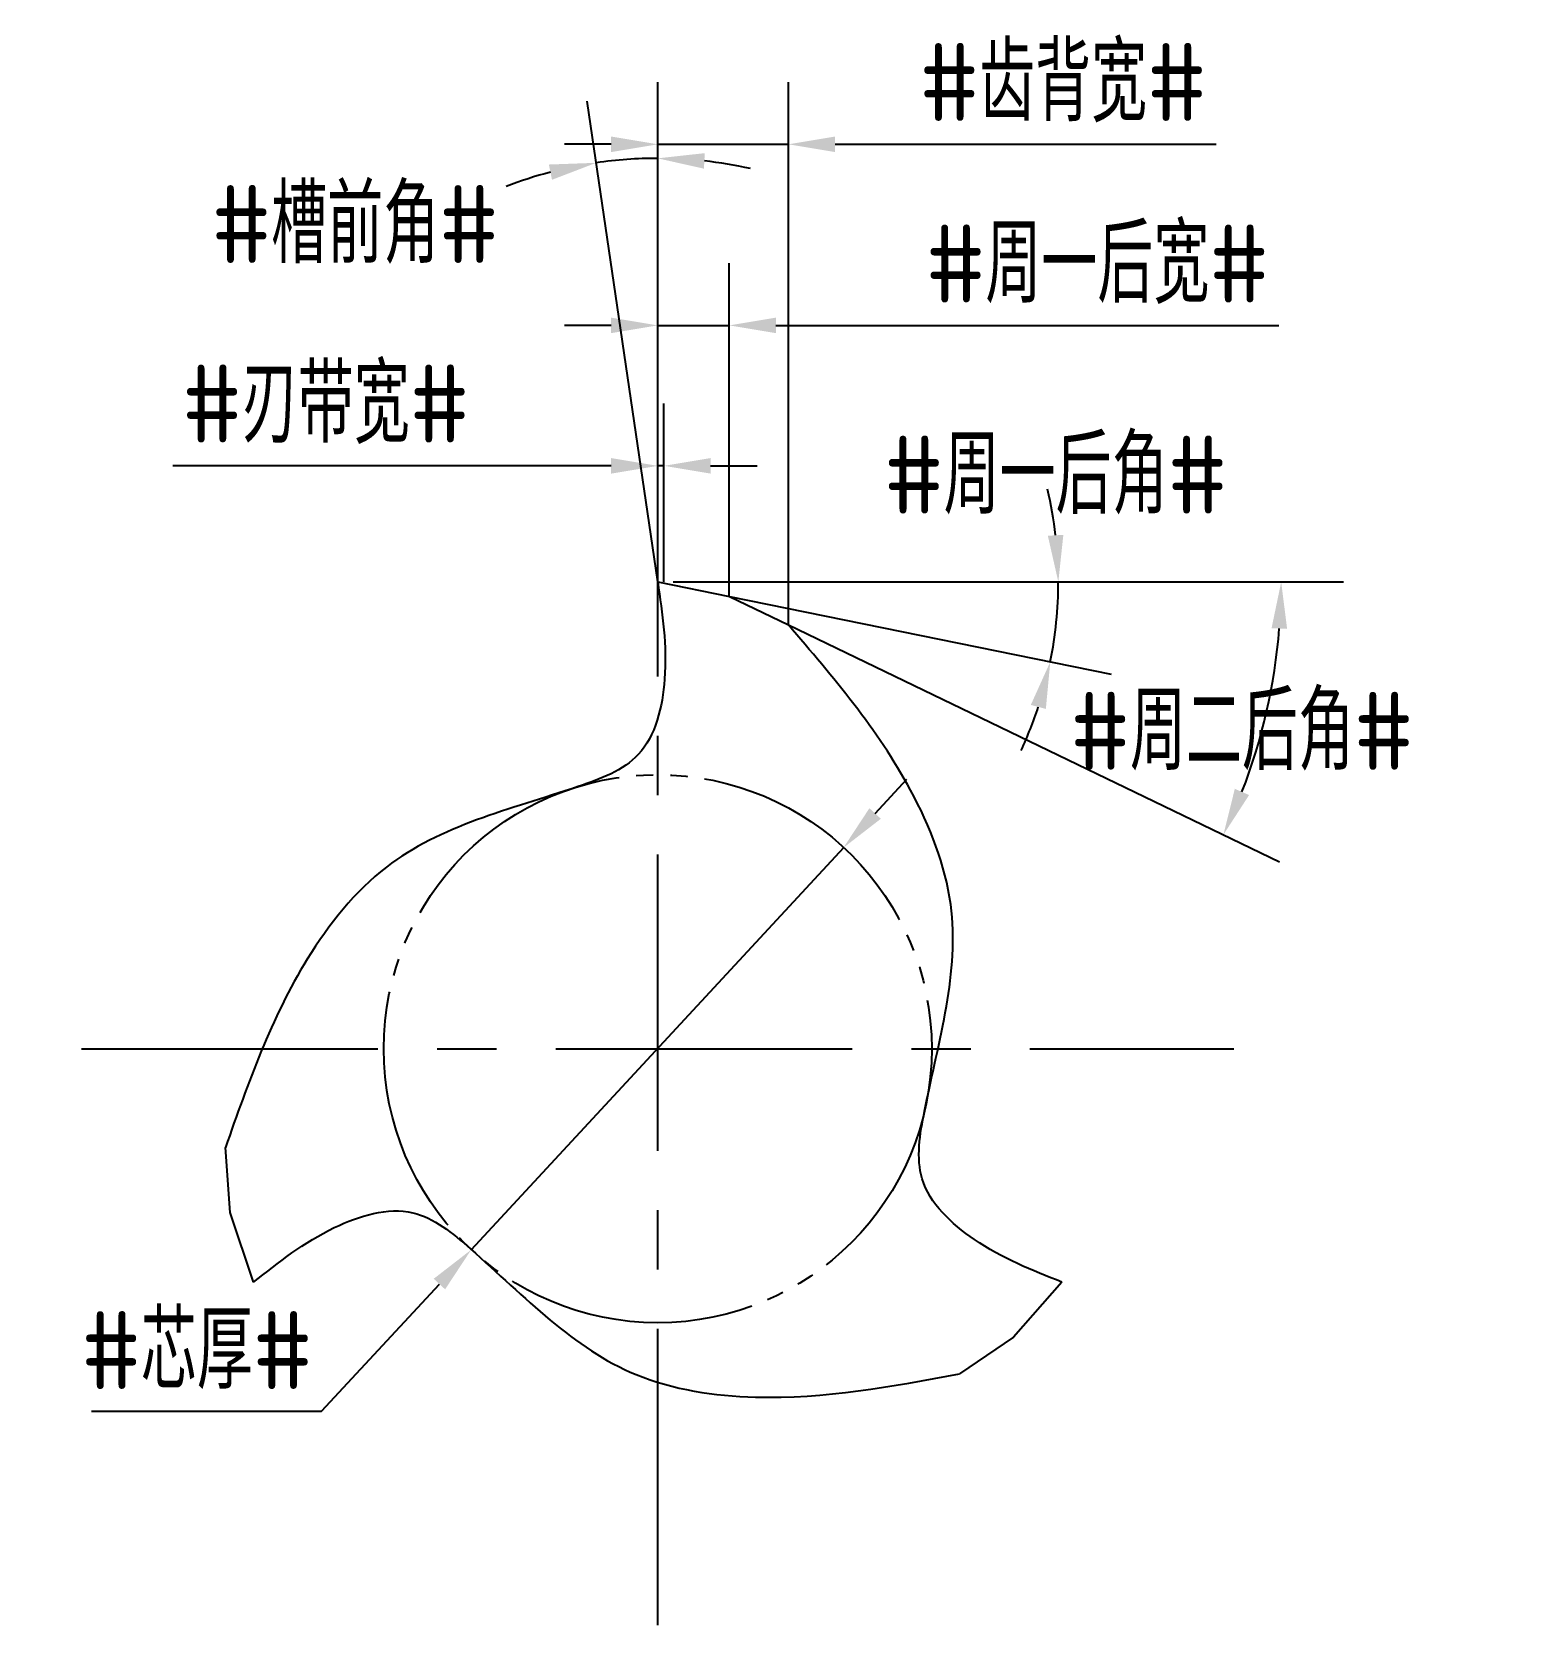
# Model space of a CAD drawing. Header units: millimetres. Extents: x 334.9 to 382.5, y 443.3 to 494.4.
import ezdxf

# ---------------------------------------------------------------- set-up
doc = ezdxf.new("R2010")
doc.units = ezdxf.units.MM
for name, pattern in [('ACAD_ISO04W100', [30, 24, -3, 0, -3]), ('CENTER', [50.8, 31.75, -6.35, 6.35, -6.35]), ('JIS_09_08', [10.75, 8, -0.55, 0.55, -0.55, 0.55, -0.55])]:
    doc.linetypes.add(name, pattern=pattern)
for name, color, linetype in [('中心线', 2, 'ACAD_ISO04W100'), ('标注', 7, 'Continuous'), ('虚线轮廓', 1, 'Continuous'), ('轮廓', 4, 'Continuous')]:
    doc.layers.add(name, color=color, linetype=linetype)
doc.styles.add('CFST0', font='gbenor.shx', dxfattribs={"bigfont": 'gbcbig.shx'})
doc.dimstyles.new('TYToolDesignC1-1', dxfattribs={"dimtxt": 2.5, "dimasz": 1.5, "dimexe": 2, "dimexo": 0, "dimtad": 1, "dimtoh": 1, "dimdec": 3, "dimdsep": 46, "dimtxsty": 'CFST0', "dimcen": 2.502, "dimclrd": 3, "dimclre": 3, "dimclrt": 3, "dimazin": 2, "dimtfac": 1, "dimtdec": 3, "dimtmove": 0, "dimatfit": 3, "dimfxl": 1, "dimarcsym": 0})

# ---------------------------------------------------------------- blocks, each defined once
blk = doc.blocks.new('*D1')
at = {"layer": 'Defpoints', "color": 0, "transparency": 16777216}
for p in [(360.966, 468.231), (349.002, 455.313)]:
    blk.add_point(p, dxfattribs=at)
at = {"layer": '标注', "color": 3, "lineweight": -2, "transparency": 16777216}
for p, q in [((361.985, 469.332), (363.004, 470.432)), ((360.966, 468.231), (349.002, 455.313)), ((344.197, 450.125), (347.983, 454.213)), ((336.807, 450.125), (344.197, 450.125))]:
    blk.add_line(p, q, dxfattribs=at)
at = {"layer": '标注', "color": 3, "transparency": 16777216}
for points in [[(361.802, 469.502), (362.169, 469.162), (360.966, 468.231)], [(347.8, 454.383), (348.166, 454.043), (349.002, 455.313)]]:
    blk.add_solid(points, dxfattribs=at)
at = {"layer": '标注', "color": 3, "transparency": 16777216, "insert": (340.19, 452.083), "char_height": 2.5, "attachment_point": 5, "style": 'CFST0'}
blk.add_mtext('#芯厚#', dxfattribs=at)
blk = doc.blocks.new('*D3')
at = {"layer": 'Defpoints', "color": 0, "transparency": 16777216}
for p in [(354.338, 490.365), (354.999, 476.772), (354.999, 476.772), (354.999, 475.832), (355.259, 475.002)]:
    blk.add_point(p, dxfattribs=at)
at = {"layer": '标注', "color": 3, "lineweight": -2, "transparency": 16777216}
for q in [(352.731, 492.216), (354.999, 492.381)]:
    blk.add_line((354.999, 476.772), q, dxfattribs=at)
for start, end in [(104.675, 110.9934), (90, 98.3566), (77.3631, 83.6816)]:
    blk.add_arc((354.999, 476.772), 13.609, start, end, dxfattribs=at)
at = {"layer": '标注', "color": 3, "transparency": 16777216}
for points in [[(356.483, 490.049), (356.511, 490.548), (354.999, 490.381)], [(351.501, 490.182), (351.601, 489.692), (353.021, 490.237)]]:
    blk.add_solid(points, dxfattribs=at)
at = {"layer": '标注', "color": 3, "transparency": 16777216, "insert": (345.275, 488.251), "char_height": 2.5, "attachment_point": 5, "style": 'CFST0'}
blk.add_mtext('#槽前角#', dxfattribs=at)
blk = doc.blocks.new('*D6')
at = {"layer": 'Defpoints', "color": 0, "transparency": 16777216}
for p in [(354.999, 476.772), (354.999, 476.772), (355.499, 476.772), (357.309, 476.302), (367.757, 475.055)]:
    blk.add_point(p, dxfattribs=at)
at = {"layer": '标注', "color": 3, "lineweight": -2, "transparency": 16777216}
for p, q in [((355.499, 476.772), (369.872, 476.772)), ((357.309, 476.302), (369.573, 473.807))]:
    blk.add_line(p, q, dxfattribs=at)
for start, end in [(6.6801, 13.3601), (348.4994, 360), (335.1393, 341.8193)]:
    blk.add_arc((354.999, 476.772), 12.873, start, end, dxfattribs=at)
at = {"layer": '标注', "color": 3, "transparency": 16777216}
for points in [[(368.034, 478.284), (367.535, 478.255), (367.872, 476.772)], [(366.988, 472.82), (367.471, 472.692), (367.614, 474.206)]]:
    blk.add_solid(points, dxfattribs=at)
at = {"layer": '标注', "color": 3, "transparency": 16777216, "insert": (367.786, 480.2), "char_height": 2.5, "attachment_point": 5, "style": 'CFST0'}
blk.add_mtext('#周一后角#', dxfattribs=at)
blk = doc.blocks.new('*D7')
at = {"layer": 'Defpoints', "color": 0, "transparency": 16777216}
for p in [(356.339, 476.772), (356.339, 476.772), (356.999, 476.772), (359.199, 475.392), (374.824, 473.981)]:
    blk.add_point(p, dxfattribs=at)
at = {"layer": '标注', "color": 3, "lineweight": -2, "transparency": 16777216}
for p, q in [((356.999, 476.772), (377.034, 476.772)), ((359.199, 475.392), (374.978, 467.779))]:
    blk.add_line(p, q, dxfattribs=at)
blk.add_arc((356.339, 476.772), 18.695, 338.8403, 355.4016, dxfattribs=at)
at = {"layer": '标注', "color": 3, "transparency": 16777216}
for points in [[(374.724, 475.284), (375.224, 475.264), (375.034, 476.772)], [(374.003, 469.925), (373.544, 470.124), (373.176, 468.648)]]:
    blk.add_solid(points, dxfattribs=at)
at = {"layer": '标注', "color": 3, "transparency": 16777216, "insert": (373.773, 471.968), "char_height": 2.5, "attachment_point": 5, "style": 'CFST0'}
blk.add_mtext('#周二后角#', dxfattribs=at)
blk = doc.blocks.new('*D5')
at = {"layer": 'Defpoints', "color": 0, "transparency": 16777216}
for p in [(357.299, 485.014), (354.999, 476.772), (357.299, 476.302)]:
    blk.add_point(p, dxfattribs=at)
at = {"layer": '标注', "color": 3, "lineweight": -2, "transparency": 16777216}
for p, q in [((354.999, 476.772), (354.999, 487.014)), ((357.299, 476.302), (357.299, 487.014)), ((353.499, 485.014), (351.999, 485.014)), ((354.999, 485.014), (357.299, 485.014)), ((358.799, 485.014), (374.954, 485.014))]:
    blk.add_line(p, q, dxfattribs=at)
at = {"layer": '标注', "color": 3, "transparency": 16777216}
for points in [[(353.499, 485.264), (353.499, 484.764), (354.999, 485.014)], [(358.799, 485.264), (358.799, 484.764), (357.299, 485.014)]]:
    blk.add_solid(points, dxfattribs=at)
at = {"layer": '标注', "color": 3, "transparency": 16777216, "insert": (369.127, 486.971), "char_height": 2.5, "attachment_point": 5, "style": 'CFST0'}
blk.add_mtext('#周一后宽#', dxfattribs=at)
blk = doc.blocks.new('*D4')
at = {"layer": 'Defpoints', "color": 0, "transparency": 16777216}
for p in [(359.199, 490.832), (354.999, 476.772), (359.199, 475.392)]:
    blk.add_point(p, dxfattribs=at)
at = {"layer": '标注', "color": 3, "lineweight": -2, "transparency": 16777216}
for p, q in [((354.999, 476.772), (354.999, 492.832)), ((359.199, 475.392), (359.199, 492.832)), ((353.499, 490.832), (351.999, 490.832)), ((354.999, 490.832), (359.199, 490.832)), ((360.699, 490.832), (372.942, 490.832))]:
    blk.add_line(p, q, dxfattribs=at)
at = {"layer": '标注', "color": 3, "transparency": 16777216}
for points in [[(353.499, 491.082), (353.499, 490.582), (354.999, 490.832)], [(360.699, 491.082), (360.699, 490.582), (359.199, 490.832)]]:
    blk.add_solid(points, dxfattribs=at)
at = {"layer": '标注', "color": 3, "transparency": 16777216, "insert": (368.025, 492.804), "char_height": 2.5, "attachment_point": 5, "style": 'CFST0'}
blk.add_mtext('#齿背宽#', dxfattribs=at)
blk = doc.blocks.new('*D2')
at = {"layer": 'Defpoints', "color": 0, "transparency": 16777216}
for p in [(355.199, 480.501), (354.999, 476.772), (355.199, 476.772)]:
    blk.add_point(p, dxfattribs=at)
at = {"layer": '标注', "color": 3, "lineweight": -2, "transparency": 16777216}
for p, q in [((354.999, 476.772), (354.999, 482.501)), ((355.199, 476.772), (355.199, 482.501)), ((353.499, 480.501), (339.415, 480.501)), ((355.199, 480.501), (354.999, 480.501)), ((356.699, 480.501), (358.199, 480.501))]:
    blk.add_line(p, q, dxfattribs=at)
at = {"layer": '标注', "color": 3, "transparency": 16777216}
for points in [[(353.499, 480.751), (353.499, 480.251), (354.999, 480.501)], [(356.699, 480.751), (356.699, 480.251), (355.199, 480.501)]]:
    blk.add_solid(points, dxfattribs=at)
at = {"layer": '标注', "color": 3, "transparency": 16777216, "insert": (344.332, 482.473), "char_height": 2.5, "attachment_point": 5, "style": 'CFST0'}
blk.add_mtext('#刃带宽#', dxfattribs=at)

msp = doc.modelspace()

# ---------------------------------------------------------------- linework, layer by layer
at = {"layer": '中心线', "linetype": 'CENTER', "ltscale": 0.3}
for p, q in [((354.999, 443.2544), (354.999, 480.2905)), ((336.481, 461.7724), (373.5171, 461.7724))]:
    msp.add_line(p, q, dxfattribs=at)
at = {"layer": '虚线轮廓', "color": 7, "linetype": 'JIS_09_08'}
msp.add_circle((354.999, 461.7724), 8.8047, dxfattribs=at)
at = {"layer": '轮廓', "linetype": 'Continuous'}
for p, q in [((354.999, 476.7724), (357.31, 476.3045)), ((357.31, 476.3045), (359.199, 475.3899)), ((341.2584, 456.5077), (341.106, 458.601)), ((342.0086, 454.2724), (341.2584, 456.5077)), ((367.9894, 454.2724), (366.4287, 452.505)), ((366.4287, 452.505), (364.6921, 451.3264))]:
    msp.add_line(p, q, dxfattribs=at)
at = {"layer": '轮廓'}
for points in [[(354.999, 476.7724), (355.2191, 473.6474), (354.3714, 471.2235), (352.4442, 470.1983), (346.2811, 467.6094), (343.7384, 464.6515), (341.106, 458.601)], [(367.9894, 454.2724), (365.1731, 455.6443), (363.4977, 457.5904), (363.5734, 459.7721), (364.413, 466.4038), (363.1227, 470.0849), (359.199, 475.3899)], [(342.0086, 454.2724), (344.6049, 456.0255), (347.128, 456.5034), (348.9795, 455.3469), (354.303, 451.304), (358.136, 450.5808), (364.6921, 451.3264)]]:
    msp.add_spline(points, degree=3, dxfattribs=at)

# ---------------------------------------------------------------- dimensions: what is measured, and where the dimension line sits
at = {"layer": '标注'}
for base, p2, text, picture, middle in [((359.199, 490.8324), (359.199, 475.3924), '#齿背宽#', '*D4', (368.0246, 490.8324)), ((357.299, 485.0137), (357.299, 476.3024), '#周一后宽#', '*D5', (369.1267, 485.0137)), ((355.199, 480.5011), (355.199, 476.7724), '#刃带宽#', '*D2', (344.3318, 480.5011))]:
    dim = msp.add_linear_dim(base=base, p1=(354.999, 476.7724), p2=p2, text=text, dimstyle='TYToolDesignC1-1', dxfattribs=at)
    dim.commit()
    dim.dimension.update_dxf_attribs({"geometry": picture, "text_midpoint": middle, "dimtype": 160})
for base, line1, line2, text, picture, middle in [((354.3377, 490.3653), ((354.999, 476.7724), (354.999, 475.8324)), ((354.999, 476.7724), (355.259, 475.0024)), '#槽前角#', '*D3', (345.2751, 486.2934)), ((367.7569, 475.0549), ((354.999, 476.7724), (357.309, 476.3024)), ((354.999, 476.7724), (355.499, 476.7724)), '#周一后角#', '*D6', (367.7863, 478.2557)), ((374.8244, 473.9814), ((356.339, 476.7724), (359.199, 475.3924)), ((356.339, 476.7724), (356.999, 476.7724)), '#周二后角#', '*D7', (373.7735, 470.0241))]:
    dim = msp.add_angular_dim_2l(base=base, line1=line1, line2=line2, text=text, dimstyle='TYToolDesignC1-1', dxfattribs=at)
    dim.commit()
    dim.dimension.update_dxf_attribs({"geometry": picture, "text_midpoint": middle, "dimtype": 162})
dim = msp.add_diameter_dim_2p(p1=(360.9659, 468.2314), p2=(349.0022, 455.3135), text='#芯厚#', dimstyle='TYToolDesignC1-1', dxfattribs=at)
dim.commit()
dim.dimension.update_dxf_attribs({"geometry": '*D1', "text_midpoint": (340.1897, 450.1252), "dimtype": 163})

doc.saveas('drawing.dxf')
